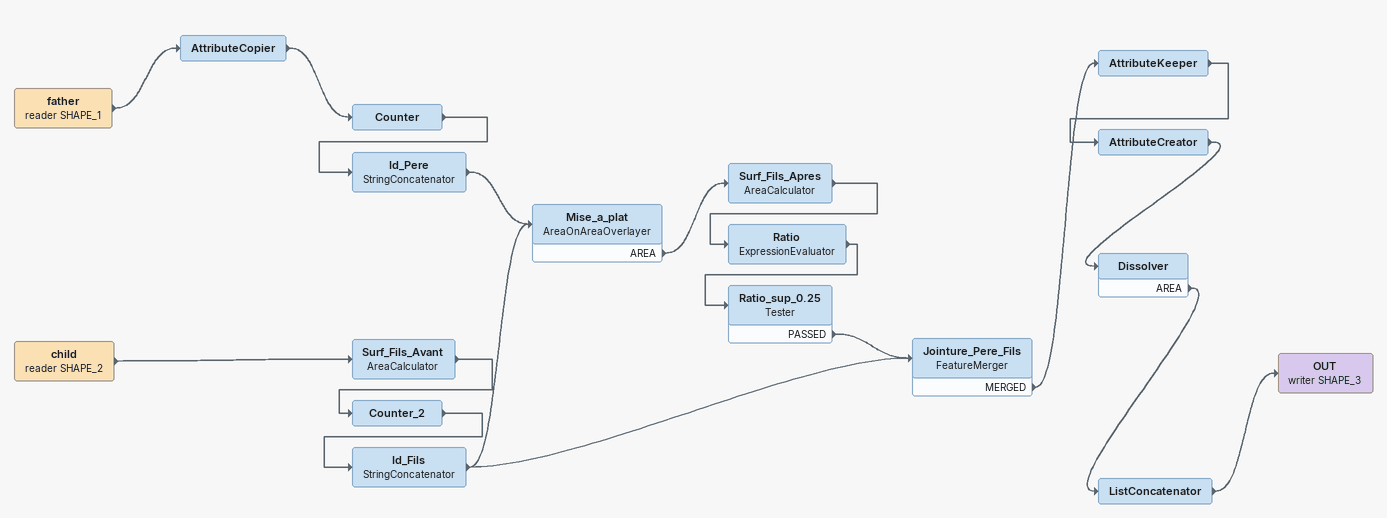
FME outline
father (reader SHAPE_1)
    -> AttributeCopier
AttributeCopier
    -> Counter
Counter
    -> Id_Pere
Id_Pere: StringConcatenator
    -> Mise_a_plat
child (reader SHAPE_2)
    -> Surf_Fils_Avant
Surf_Fils_Avant: AreaCalculator
    -> Counter_2
Counter_2
    -> Id_Fils
Id_Fils: StringConcatenator
    -> Mise_a_plat
    -> Jointure_Pere_Fils
Mise_a_plat: AreaOnAreaOverlayer
    AREA -> Surf_Fils_Apres
Surf_Fils_Apres: AreaCalculator
    -> Ratio
Ratio: ExpressionEvaluator
    -> Ratio_sup_0.25
Ratio_sup_0.25: Tester
    PASSED -> Jointure_Pere_Fils
Jointure_Pere_Fils: FeatureMerger
    MERGED -> AttributeKeeper
AttributeKeeper
    -> AttributeCreator
AttributeCreator
    -> Dissolver
Dissolver
    AREA -> ListConcatenator
ListConcatenator
    -> OUT (writer SHAPE_3)
OUT (writer SHAPE_3)
